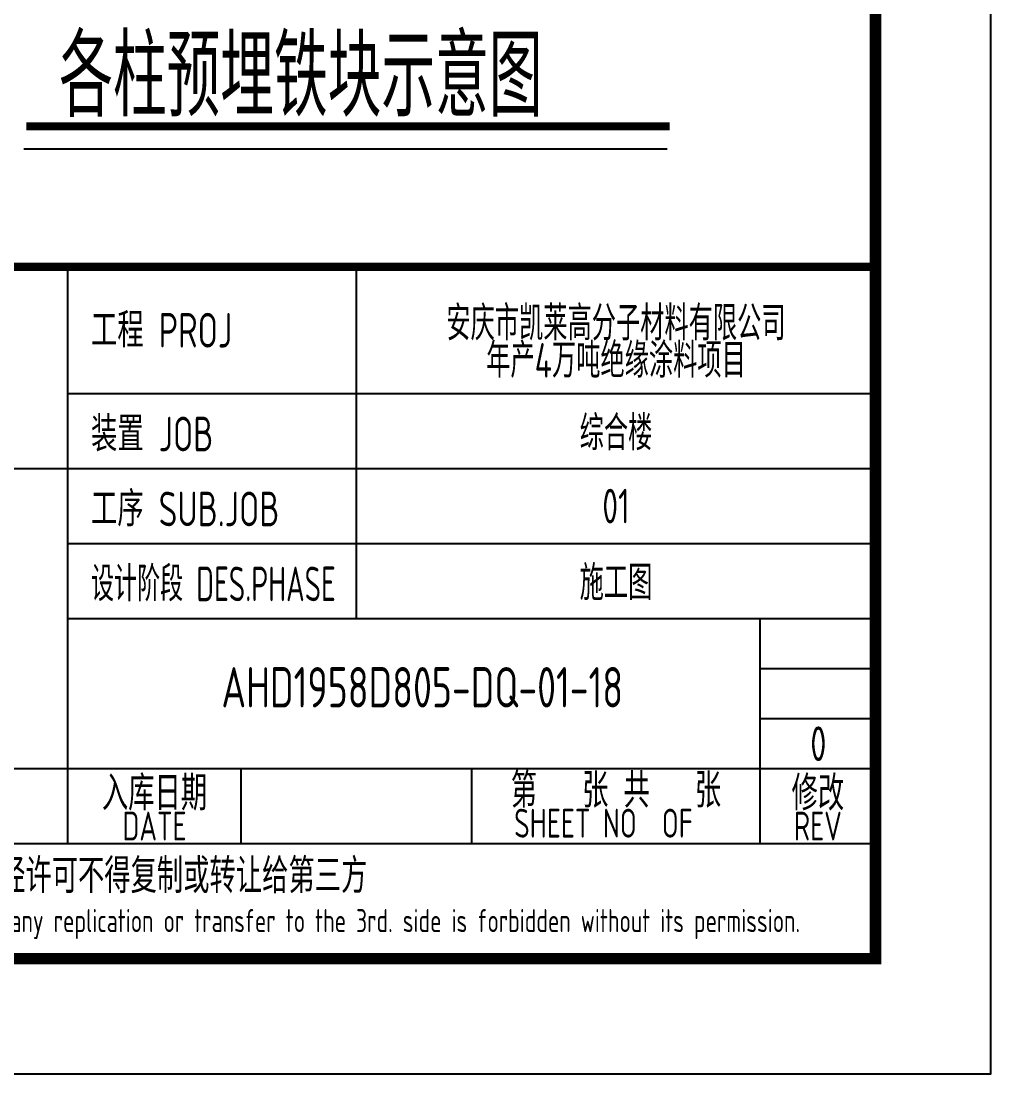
# Model space of a CAD drawing. Extents: x 6250600 to 6678662, y -692028 to -290561.
# Drawn here: x 6382713 to 6391120, y -603660 to -594529 of the extents above; entities that cross this region are included whole.
import ezdxf
from ezdxf.enums import TextEntityAlignment as Align

# ---------------------------------------------------------------- set-up
doc = ezdxf.new("R2010")
doc.units = 0
doc.header["$LTSCALE"] = 1000
doc.header["$MEASUREMENT"] = 0
doc.layers.get('0').update_dxf_attribs({"linetype": 'CONTINUOUS'})
for name, color, linetype in [('AXIS', 3, 'CONTINUOUS'), ('DIM_SYMB', 3, 'CONTINUOUS'), ('PUB_TITLE', 4, 'CONTINUOUS')]:
    doc.layers.add(name, color=color, linetype=linetype)
doc.styles.add('AHD', font='sceie.shx', dxfattribs={"width": 0.7, "bigfont": 'sceic.shx'})
doc.styles.add('sceie', font='sceie.shx', dxfattribs={"width": 0.7, "bigfont": 'sceic.shx'})
doc.styles.add('TSSD_Rein', font='Tssdeng.shx', dxfattribs={"width": 0.7, "bigfont": 'hztxt.shx'})

msp = doc.modelspace()

# ---------------------------------------------------------------- linework, layer by layer
for p, q in [((6383119.6, -601660.1), (6383119.6, -596660.1)), ((6385619.6, -599710.1), (6385619.6, -596660.1)), ((6390119.6, -602660.1), (6390119.6, -596660.1)), ((6383119.6, -597760.1), (6390119.6, -597760.1)), ((6372119.6, -598410.1), (6390119.6, -598410.1)), ((6383119.6, -599060.1), (6390119.6, -599060.1)), ((6383119.6, -599710.1), (6390119.6, -599710.1)), ((6389119.6, -601660.1), (6389119.6, -599710.1)), ((6389119.6, -600143.4), (6390119.6, -600143.4)), ((6389119.6, -600576.7), (6390119.6, -600576.7)), ((6372119.6, -601010.1), (6390119.6, -601010.1)), ((6384619.6, -601660.1), (6384619.6, -601010.1)), ((6386619.6, -601660.1), (6386619.6, -601010.1)), ((6372119.6, -601660.1), (6390119.6, -601660.1)), ((6372119.6, -602660.1), (6390119.6, -602660.1))]:
    msp.add_line(p, q)
msp.add_lwpolyline([(6390119.6, -596660.1, 70, 70, 0), (6372119.6, -596660.1, 70, 70, 0), (6372119.6, -602660.1, 0, 0, 0)], format="xyseb")
at = {"layer": 'DIM_SYMB'}
msp.add_line((6382737.9, -595638), (6388314, -595638), dxfattribs=at)
at = {"layer": 'DIM_SYMB', "const_width": 70}
msp.add_lwpolyline([(6382757.7, -595440.9), (6388333.8, -595440.9)], dxfattribs=at)
at = {"layer": 'PUB_TITLE', "color": 4}
msp.add_lwpolyline([(6331719.6, -603660.1), (6391119.6, -603660.1), (6391119.6, -561660.1), (6331719.6, -561660.1)], close=True, dxfattribs=at)
at = {"layer": 'PUB_TITLE', "color": 4, "const_width": 100}
msp.add_lwpolyline([(6334219.6, -602660.1), (6390119.6, -602660.1), (6390119.6, -562660.1), (6334219.6, -562660.1)], close=True, dxfattribs=at)

# ---------------------------------------------------------------- texts
at = {"style": 'AHD'}
for s, height, width, p in [('各柱预埋铁块示意图', 700, 0.7, (6383043.3, -595357.2)), ('工程 PROJ', 300, 0.8, (6383319.6, -597360.1)), ('工程 PROJ', 300, 0.8, (6383319.6, -597360.1)), ('装置 JOB', 300, 0.8, (6383319.6, -598260.1)), ('装置 JOB', 300, 0.8, (6383319.6, -598260.1)), ('工序 SUB.JOB', 300, 0.8, (6383319.6, -598910.1)), ('工序 SUB.JOB', 300, 0.8, (6383319.6, -598910.1)), ('设计阶段 DES.PHASE', 300, 0.7, (6383319.6, -599560.1)), ('设计阶段 DES.PHASE', 300, 0.7, (6383319.6, -599560.1))]:
    msp.add_text(s, height=height, dxfattribs=dict(at, width=width)).set_placement(p)
at = {"style": 'AHD', "width": 0.8}
for s, height, p in [('第   张 共   张', 300, (6387869.6, -601185.1)), ('入库日期', 300, (6383869.6, -601210.1)), ('入库日期', 300, (6383869.6, -601210.1)), ('修改', 300, (6389619.6, -601210.1)), ('修改', 300, (6389619.6, -601210.1)), ('DATE', 250, (6383869.6, -601510.1)), ('DATE', 250, (6383869.6, -601510.1)), ('SHEET NO  OF  ', 250, (6387869.6, -601485.1)), ('SHEET NO  OF  ', 250, (6387869.6, -601485.1)), ('REV', 250, (6389619.6, -601510.1)), ('REV', 250, (6389619.6, -601510.1)), ('本文件专有权属安徽华东化工医药工程有限责任公司所有,未经许可不得复制或转让给第三方', 300, (6381119.6, -601960.1)), ('本文件专有权属安徽华东化工医药工程有限责任公司所有,未经许可不得复制或转让给第三方', 300, (6381119.6, -601960.1)), ('The proprietary right of this document belongs to Anhui Huadong Chemical And Medical Engineering  Co.,Ltd.  and any replication or transfer to the 3rd. side is forbidden without its permission. ', 200, (6381119.6, -602360.1)), ('The proprietary right of this document belongs to Anhui Huadong Chemical And Medical Engineering  Co.,Ltd.  and any replication or transfer to the 3rd. side is forbidden without its permission. ', 200, (6381119.6, -602360.1))]:
    msp.add_text(s, height=height, dxfattribs=at).set_placement(p, align=Align.MIDDLE)
at = {"width": 0.8}
for tag, text, height, style, p in [('AHD1958D805-DQ-01-18', '200320-02-040', 350, 'sceie', (6386190.3, -600306.3)), ('0', '0', 300, 'AHD', (6389623.6, -600796.2)), ('0', '0', 300, 'AHD', (6389623.6, -600796.2))]:
    msp.add_attdef(tag, text=text, height=height, dxfattribs=dict(at, style=style)).set_placement(p, align=Align.MIDDLE)
at = {"layer": 'AXIS', "style": 'TSSD_Rein', "width": 0.7}
for s, p in [('安庆市凯莱高分子材料有限公司', (6387869.6, -597132.5)), ('年产4万吨绝缘涂料项目', (6387869.6, -597455.5)), ('综合楼', (6387869.6, -598085.1)), ('01', (6387869.6, -598735.1)), ('施工图', (6387869.6, -599385.1))]:
    msp.add_text(s, height=300, dxfattribs=at).set_placement(p, align=Align.MIDDLE)

doc.saveas('drawing.dxf')
